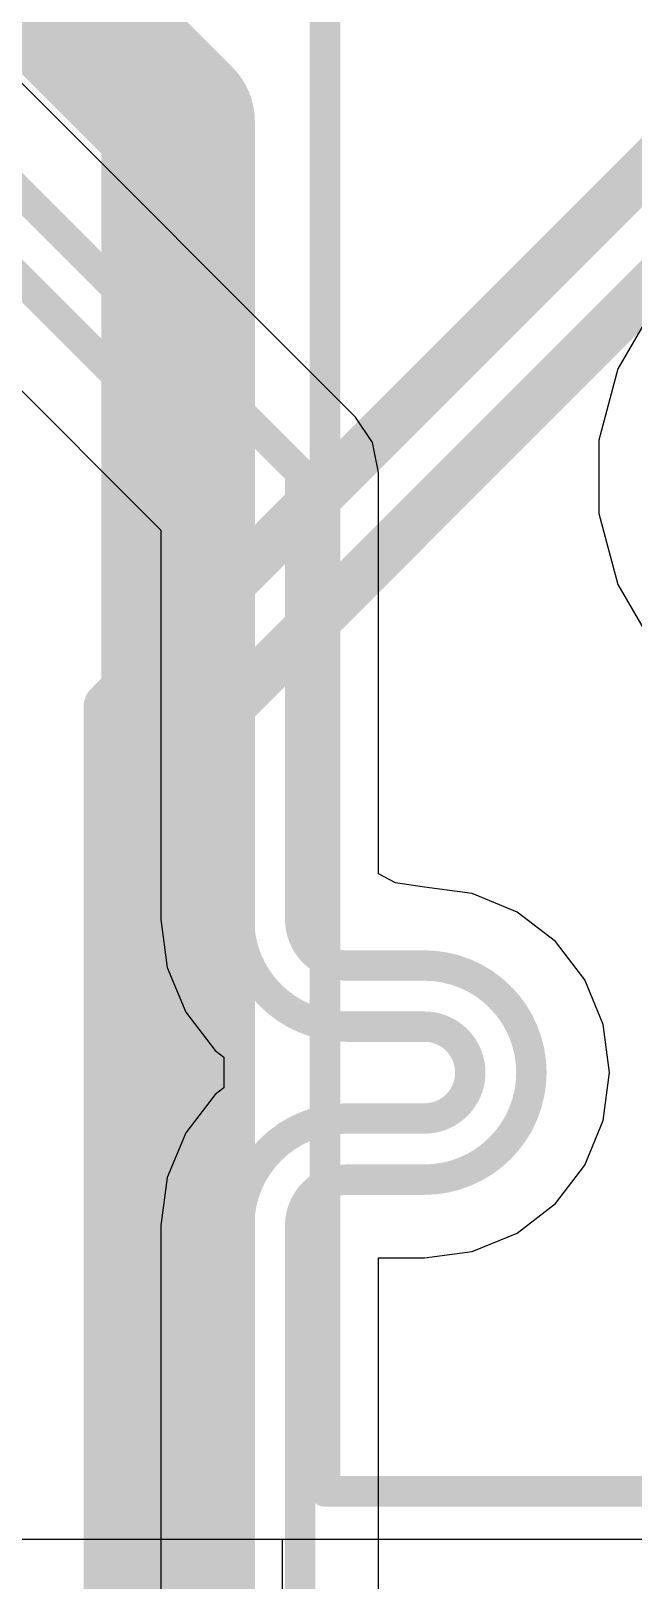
# Model space of a CAD drawing. Header units: inches. Extents: x 0 to 208, y 0 to 213.
# Drawn here: x 4.0337 to 4.1317, y 3.5361 to 3.788 of the extents above; entities that cross this region are included whole.
import ezdxf

# ---------------------------------------------------------------- set-up
doc = ezdxf.new("R2010")
doc.units = ezdxf.units.IN
doc.header["$MEASUREMENT"] = 0
for name, color, linetype in [('Bottom Layer', 5, 'Continuous'), ('L2_GND1', 16, 'Continuous'), ('L3_SIG1', 76, 'Continuous'), ('L4_PWR', 90, 'Continuous'), ('Top Layer', 1, 'Continuous'), ('Top Overlay', 2, 'Continuous')]:
    doc.layers.add(name, color=color, linetype=linetype)

# ---------------------------------------------------------------- blocks, each defined once
blk = doc.blocks.new('HR911130C_518')
at = {"layer": 'Top Overlay'}
for points in [[(-0.3150008, -0.3373793, 0.005, 0.005, 0), (-0.3150008, 0.5026207, 0.005, 0.005, 0)], [(-0.3150008, -0.3373793, 0.005, 0.005, 0), (0.3149992, -0.3373793, 0.005, 0.005, 0)]]:
    blk.add_lwpolyline(points, format="xyseb", dxfattribs=at)
blk.add_lwpolyline([(-0.3162508, -0.3373793, 0.0025, 0.0025, 1), (-0.3137508, -0.3373793, 0.0025, 0.0025, 1)], format="xyseb", close=True, dxfattribs=at)
blk.add_lwpolyline([(-0.3162508, -0.3373793, 0.0025, 0.0025, 1), (-0.3137508, -0.3373793, 0.0025, 0.0025, 1)], format="xyseb", close=True, dxfattribs=at)

msp = doc.modelspace()

# ---------------------------------------------------------------- linework, layer by layer
at = {"layer": 'Bottom Layer'}
for points in [[(3.9659878, 3.8650002, 0.025, 0.025, 0), (4.0576638, 3.7733222, 0.025, 0.025, 0)], [(4.0576638, 3.4972082, 0.025, 0.025, 0), (4.0576638, 3.7733222, 0.025, 0.025, 0)]]:
    msp.add_lwpolyline(points, format="xyseb", dxfattribs=at)
msp.add_lwpolyline([(4.0514138, 3.7733222, 0.0125, 0.0125, 1), (4.0639138, 3.7733222, 0.0125, 0.0125, 1)], format="xyseb", close=True, dxfattribs=at)
msp.add_lwpolyline([(4.0514138, 3.7733222, 0.0125, 0.0125, 1), (4.0639138, 3.7733222, 0.0125, 0.0125, 1)], format="xyseb", close=True, dxfattribs=at)
at = {"layer": 'L2_GND1'}
for p, q in [((4.1352264, 3.7434227), (4.129245, 3.7330627)), ((4.129245, 3.7330627), (4.1261488, 3.7215076)), ((4.1261488, 3.7215076), (4.1261488, 3.7095448)), ((4.1261488, 3.7095448), (4.129245, 3.6979897)), ((4.129245, 3.6979897), (4.1352264, 3.6876297))]:
    msp.add_line(p, q, dxfattribs=at)
at = {"layer": 'L3_SIG1'}
for p, q in [((4.0865284, 3.72523), (3.9265357, 3.8852228)), ((4.0181503, 3.7435796), (4.0548776, 3.7068524)), ((4.0865287, 3.7252298), (4.0865284, 3.72523)), ((4.0892852, 3.7211044), (4.0865287, 3.7252298)), ((4.0902532, 3.7162382), (4.0892852, 3.7211044)), ((4.0902531, 3.7162377), (4.0902532, 3.7162382)), ((4.0902531, 3.6509594), (4.0902531, 3.7162377)), ((4.0548776, 3.7068524), (4.0548776, 3.6435153)), ((4.0930282, 3.6494654), (4.0902531, 3.6509594)), ((4.0977416, 3.6487733), (4.0930282, 3.6494654)), ((4.0977416, 3.6487732), (4.0977416, 3.6487733)), ((4.1055435, 3.647746), (4.0977416, 3.6487732)), ((4.1128138, 3.6447346), (4.1055435, 3.647746)), ((4.0548776, 3.6435153), (4.054864, 3.6435153)), ((4.054864, 3.6435153), (4.0558912, 3.6357133)), ((4.119057, 3.639944), (4.1128138, 3.6447346)), ((4.1238476, 3.6337008), (4.119057, 3.639944)), ((4.0558912, 3.6357133), (4.0589026, 3.628443)), ((4.126859, 3.6264305), (4.1238476, 3.6337008)), ((4.0589026, 3.628443), (4.0636932, 3.6221998)), ((4.1278863, 3.6186287), (4.126859, 3.6264305)), ((4.0636932, 3.6221998), (4.0650894, 3.6211285)), ((4.0650894, 3.6211285), (4.0650894, 3.6161284)), ((4.126859, 3.6108264), (4.1278864, 3.6186282)), ((4.1278864, 3.6186287), (4.1278863, 3.6186287)), ((4.1278864, 3.6186283), (4.1278864, 3.6186287)), ((4.1278864, 3.6186282), (4.1278864, 3.6186283)), ((4.0650894, 3.6161284), (4.0636932, 3.6150571)), ((4.0636932, 3.6150571), (4.0589026, 3.608814)), ((4.1238476, 3.603556), (4.126859, 3.6108264)), ((4.0589026, 3.608814), (4.0558912, 3.6015436)), ((4.119057, 3.5973129), (4.1238476, 3.603556)), ((4.0558912, 3.6015436), (4.054864, 3.5937416)), ((4.1128138, 3.5925223), (4.119057, 3.5973129)), ((4.054864, 3.5937416), (4.0548776, 3.5937416)), ((4.0548776, 3.5937416), (4.0548776, 3.5675565)), ((4.1055435, 3.5895109), (4.1128138, 3.5925223)), ((4.090253, 3.567557), (4.090253, 3.5884973)), ((4.090253, 3.5884973), (4.0977415, 3.5884973)), ((4.0977415, 3.5884837), (4.1055435, 3.5895109)), ((4.0977415, 3.5884973), (4.0977415, 3.5884837)), ((4.0548776, 3.5675565), (4.0548776, 3.2093957)), ((4.0902531, 3.5675565), (4.090253, 3.567557)), ((4.0902531, 3.5333708), (4.0902531, 3.5675565))]:
    msp.add_line(p, q, dxfattribs=at)
for points in [[(3.8548318, 3.9389435, 0.0049435, 0.0049435, 0), (4.0775371, 3.7162382, 0.0049435, 0.0049435, 0)], [(3.8507131, 3.929, 0.0049435, 0.0049435, 0), (4.0675936, 3.7121195, 0.0049435, 0.0049435, 0)], [(4.0775371, 3.6509593, 0.0049435, 0.0049435, 0), (4.0775371, 3.7162382, 0.0049435, 0.0049435, 0)], [(4.0675936, 3.6509593, 0.0049435, 0.0049435, 0), (4.0675936, 3.7121195, 0.0049435, 0.0049435, 0)], [(4.0675936, 3.6435153, 0.0049435, 0.0049435, 0), (4.0675936, 3.6509593, 0.0049435, 0.0049435, 0)], [(4.077537, 3.6435153, 0.0049435, 0.0049435, 0), (4.077537, 3.6509593, 0.0049435, 0.0049435, 0)], [(4.077537, 3.6509593, 0.0049435, 0.0049435, 0), (4.0775371, 3.6509593, 0.0049435, 0.0049435, 0)], [(4.0850087, 3.6261002, 0.0049435, 0.0049435, -0.4142135623730951), (4.0675936, 3.6435153, 0.0049435, 0.0049435, 0)], [(4.0850087, 3.6360436, 0.0049435, 0.0049435, -0.4142135623730951), (4.077537, 3.6435153, 0.0049435, 0.0049435, 0)], [(4.0850087, 3.6360436, 0.0049435, 0.0049435, 0), (4.0977415, 3.6360436, 0.0049435, 0.0049435, 0)], [(4.0977415, 3.6360436, 0.0049435, 0.0049435, -0.4142135623730951), (4.1151566, 3.6186285, 0.0049435, 0.0049435, 0)], [(4.0850087, 3.6261002, 0.0049435, 0.0049435, 0), (4.0977415, 3.6261002, 0.0049435, 0.0049435, 0)], [(4.0977415, 3.6261002, 0.0049435, 0.0049435, -0.4142135623730951), (4.1052132, 3.6186285, 0.0049435, 0.0049435, 0)], [(4.1052132, 3.6186284, 0.0049435, 0.0049435, -0.4142135623730951), (4.0977415, 3.6111567, 0.0049435, 0.0049435, 0)], [(4.1151566, 3.6186284, 0.0049435, 0.0049435, -0.4142135623730951), (4.0977415, 3.6012133, 0.0049435, 0.0049435, 0)], [(4.1052132, 3.6186284, 0.0049435, 0.0049435, 0), (4.1052132, 3.6186285, 0.0049435, 0.0049435, 0)], [(4.1151566, 3.6186284, 0.0049435, 0.0049435, 0), (4.1151566, 3.6186285, 0.0049435, 0.0049435, 0)], [(4.0675936, 3.5937416, 0.0049435, 0.0049435, -0.4142135623730951), (4.0850087, 3.6111567, 0.0049435, 0.0049435, 0)], [(4.0850087, 3.6111567, 0.0049435, 0.0049435, 0), (4.0977415, 3.6111567, 0.0049435, 0.0049435, 0)], [(4.077537, 3.5937416, 0.0049435, 0.0049435, -0.4142135623730951), (4.0850087, 3.6012133, 0.0049435, 0.0049435, 0)], [(4.0850087, 3.6012133, 0.0049435, 0.0049435, 0), (4.0977415, 3.6012133, 0.0049435, 0.0049435, 0)], [(4.0675936, 3.5675565, 0.0049435, 0.0049435, 0), (4.0675936, 3.5937416, 0.0049435, 0.0049435, 0)], [(4.077537, 3.5675565, 0.0049435, 0.0049435, 0), (4.077537, 3.5937416, 0.0049435, 0.0049435, 0)], [(4.0675936, 3.0865921, 0.0049435, 0.0049435, 0), (4.0675936, 3.5675565, 0.0049435, 0.0049435, 0)], [(4.077537, 3.5675565, 0.0049435, 0.0049435, 0), (4.0775371, 3.5675565, 0.0049435, 0.0049435, 0)], [(4.0775371, 3.5333708, 0.0049435, 0.0049435, 0), (4.0775371, 3.5675565, 0.0049435, 0.0049435, 0)]]:
    msp.add_lwpolyline(points, format="xyseb", dxfattribs=at)
for points in [[(4.0763012, 3.7162382, 0.0024717, 0.0024717, 1), (4.078773, 3.7162382, 0.0024717, 0.0024717, 1)], [(4.0763012, 3.7162382, 0.0024717, 0.0024717, 1), (4.078773, 3.7162382, 0.0024717, 0.0024717, 1)], [(4.0663577, 3.7121195, 0.0024717, 0.0024717, 1), (4.0688295, 3.7121195, 0.0024717, 0.0024717, 1)], [(4.0663577, 3.7121195, 0.0024717, 0.0024717, 1), (4.0688295, 3.7121195, 0.0024717, 0.0024717, 1)], [(4.0663577, 3.6509593, 0.0024717, 0.0024717, 1), (4.0688295, 3.6509593, 0.0024717, 0.0024717, 1)], [(4.0663577, 3.6509593, 0.0024717, 0.0024717, 1), (4.0688295, 3.6509593, 0.0024717, 0.0024717, 1)], [(4.0763011, 3.6509593, 0.0024717, 0.0024717, 1), (4.0787729, 3.6509593, 0.0024717, 0.0024717, 1)], [(4.0763011, 3.6509593, 0.0024717, 0.0024717, 1), (4.0787729, 3.6509593, 0.0024717, 0.0024717, 1)], [(4.0763012, 3.6509593, 0.0024717, 0.0024717, 1), (4.078773, 3.6509593, 0.0024717, 0.0024717, 1)], [(4.0763012, 3.6509593, 0.0024717, 0.0024717, 1), (4.078773, 3.6509593, 0.0024717, 0.0024717, 1)], [(4.0663577, 3.6435153, 0.0024717, 0.0024717, 1), (4.0688295, 3.6435153, 0.0024717, 0.0024717, 1)], [(4.0663577, 3.6435153, 0.0024717, 0.0024717, 1), (4.0688295, 3.6435153, 0.0024717, 0.0024717, 1)], [(4.0763011, 3.6435153, 0.0024717, 0.0024717, 1), (4.0787729, 3.6435153, 0.0024717, 0.0024717, 1)], [(4.0763011, 3.6435153, 0.0024717, 0.0024717, 1), (4.0787729, 3.6435153, 0.0024717, 0.0024717, 1)], [(4.0837728, 3.6360436, 0.0024717, 0.0024717, 1), (4.0862446, 3.6360436, 0.0024717, 0.0024717, 1)], [(4.0837728, 3.6360436, 0.0024717, 0.0024717, 1), (4.0862446, 3.6360436, 0.0024717, 0.0024717, 1)], [(4.0965056, 3.6360436, 0.0024717, 0.0024717, 1), (4.0989774, 3.6360436, 0.0024717, 0.0024717, 1)], [(4.0965056, 3.6360436, 0.0024717, 0.0024717, 1), (4.0989774, 3.6360436, 0.0024717, 0.0024717, 1)], [(4.0837728, 3.6261002, 0.0024717, 0.0024717, 1), (4.0862446, 3.6261002, 0.0024717, 0.0024717, 1)], [(4.0837728, 3.6261002, 0.0024717, 0.0024717, 1), (4.0862446, 3.6261002, 0.0024717, 0.0024717, 1)], [(4.0965056, 3.6261002, 0.0024717, 0.0024717, 1), (4.0989774, 3.6261002, 0.0024717, 0.0024717, 1)], [(4.0965056, 3.6261002, 0.0024717, 0.0024717, 1), (4.0989774, 3.6261002, 0.0024717, 0.0024717, 1)], [(4.1039773, 3.6186285, 0.0024717, 0.0024717, 1), (4.1064491, 3.6186285, 0.0024717, 0.0024717, 1)], [(4.1039773, 3.6186285, 0.0024717, 0.0024717, 1), (4.1064491, 3.6186285, 0.0024717, 0.0024717, 1)], [(4.1039773, 3.6186284, 0.0024717, 0.0024717, 1), (4.1064491, 3.6186284, 0.0024717, 0.0024717, 1)], [(4.1039773, 3.6186284, 0.0024717, 0.0024717, 1), (4.1064491, 3.6186284, 0.0024717, 0.0024717, 1)], [(4.1139207, 3.6186285, 0.0024717, 0.0024717, 1), (4.1163925, 3.6186285, 0.0024717, 0.0024717, 1)], [(4.1139207, 3.6186285, 0.0024717, 0.0024717, 1), (4.1163925, 3.6186285, 0.0024717, 0.0024717, 1)], [(4.1139207, 3.6186284, 0.0024717, 0.0024717, 1), (4.1163925, 3.6186284, 0.0024717, 0.0024717, 1)], [(4.1139207, 3.6186284, 0.0024717, 0.0024717, 1), (4.1163925, 3.6186284, 0.0024717, 0.0024717, 1)], [(4.0837728, 3.6111567, 0.0024717, 0.0024717, 1), (4.0862446, 3.6111567, 0.0024717, 0.0024717, 1)], [(4.0837728, 3.6111567, 0.0024717, 0.0024717, 1), (4.0862446, 3.6111567, 0.0024717, 0.0024717, 1)], [(4.0965056, 3.6111567, 0.0024717, 0.0024717, 1), (4.0989774, 3.6111567, 0.0024717, 0.0024717, 1)], [(4.0965056, 3.6111567, 0.0024717, 0.0024717, 1), (4.0989774, 3.6111567, 0.0024717, 0.0024717, 1)], [(4.0837728, 3.6012133, 0.0024717, 0.0024717, 1), (4.0862446, 3.6012133, 0.0024717, 0.0024717, 1)], [(4.0837728, 3.6012133, 0.0024717, 0.0024717, 1), (4.0862446, 3.6012133, 0.0024717, 0.0024717, 1)], [(4.0965056, 3.6012133, 0.0024717, 0.0024717, 1), (4.0989774, 3.6012133, 0.0024717, 0.0024717, 1)], [(4.0965056, 3.6012133, 0.0024717, 0.0024717, 1), (4.0989774, 3.6012133, 0.0024717, 0.0024717, 1)], [(4.0663577, 3.5937416, 0.0024717, 0.0024717, 1), (4.0688295, 3.5937416, 0.0024717, 0.0024717, 1)], [(4.0663577, 3.5937416, 0.0024717, 0.0024717, 1), (4.0688295, 3.5937416, 0.0024717, 0.0024717, 1)], [(4.0763011, 3.5937416, 0.0024717, 0.0024717, 1), (4.0787729, 3.5937416, 0.0024717, 0.0024717, 1)], [(4.0763011, 3.5937416, 0.0024717, 0.0024717, 1), (4.0787729, 3.5937416, 0.0024717, 0.0024717, 1)], [(4.0663577, 3.5675565, 0.0024717, 0.0024717, 1), (4.0688295, 3.5675565, 0.0024717, 0.0024717, 1)], [(4.0663577, 3.5675565, 0.0024717, 0.0024717, 1), (4.0688295, 3.5675565, 0.0024717, 0.0024717, 1)], [(4.0763011, 3.5675565, 0.0024717, 0.0024717, 1), (4.0787729, 3.5675565, 0.0024717, 0.0024717, 1)], [(4.0763011, 3.5675565, 0.0024717, 0.0024717, 1), (4.0787729, 3.5675565, 0.0024717, 0.0024717, 1)], [(4.0763012, 3.5675565, 0.0024717, 0.0024717, 1), (4.078773, 3.5675565, 0.0024717, 0.0024717, 1)], [(4.0763012, 3.5675565, 0.0024717, 0.0024717, 1), (4.078773, 3.5675565, 0.0024717, 0.0024717, 1)]]:
    msp.add_lwpolyline(points, format="xyseb", close=True, dxfattribs=at)
at = {"layer": 'L4_PWR'}
for p, q in [((4.1352264, 3.7434227), (4.129245, 3.7330627)), ((4.129245, 3.7330627), (4.1261488, 3.7215076)), ((4.1261488, 3.7215076), (4.1261488, 3.7095448)), ((4.1261488, 3.7095448), (4.129245, 3.6979897)), ((4.129245, 3.6979897), (4.1352264, 3.6876297))]:
    msp.add_line(p, q, dxfattribs=at)
at = {"layer": 'Top Layer'}
for p, q in [((4.03, 3.5427621), (5.4625774, 3.5427621)), ((4.0746356, 3.4759234), (4.0746356, 3.5427621)), ((4.0746356, 3.5427621), (4.186, 3.5427621))]:
    msp.add_line(p, q, dxfattribs=at)
for points in [[(4.0603613, 3.6723947, 0.008, 0.008, 0), (4.4563204, 4.0683538, 0.008, 0.008, 0)], [(4.0463108, 3.6782148, 0.008, 0.008, 0), (4.356527, 3.988431, 0.008, 0.008, 0)], [(4.0463108, 3.3847386, 0.008, 0.008, 0), (4.0463108, 3.6782148, 0.008, 0.008, 0)], [(4.0603613, 3.3763613, 0.008, 0.008, 0), (4.0603613, 3.6723947, 0.008, 0.008, 0)]]:
    msp.add_lwpolyline(points, format="xyseb", dxfattribs=at)
for points in [[(4.0443108, 3.6782148, 0.004, 0.004, 1), (4.0483108, 3.6782148, 0.004, 0.004, 1)], [(4.0443108, 3.6782148, 0.004, 0.004, 1), (4.0483108, 3.6782148, 0.004, 0.004, 1)], [(4.0583613, 3.6723947, 0.004, 0.004, 1), (4.0623613, 3.6723947, 0.004, 0.004, 1)], [(4.0583613, 3.6723947, 0.004, 0.004, 1), (4.0623613, 3.6723947, 0.004, 0.004, 1)]]:
    msp.add_lwpolyline(points, format="xyseb", close=True, dxfattribs=at)

# ---------------------------------------------------------------- block references
msp.add_blockref('HR911130C_518', (4.3965826, 3.8879055))

doc.saveas('drawing.dxf')
